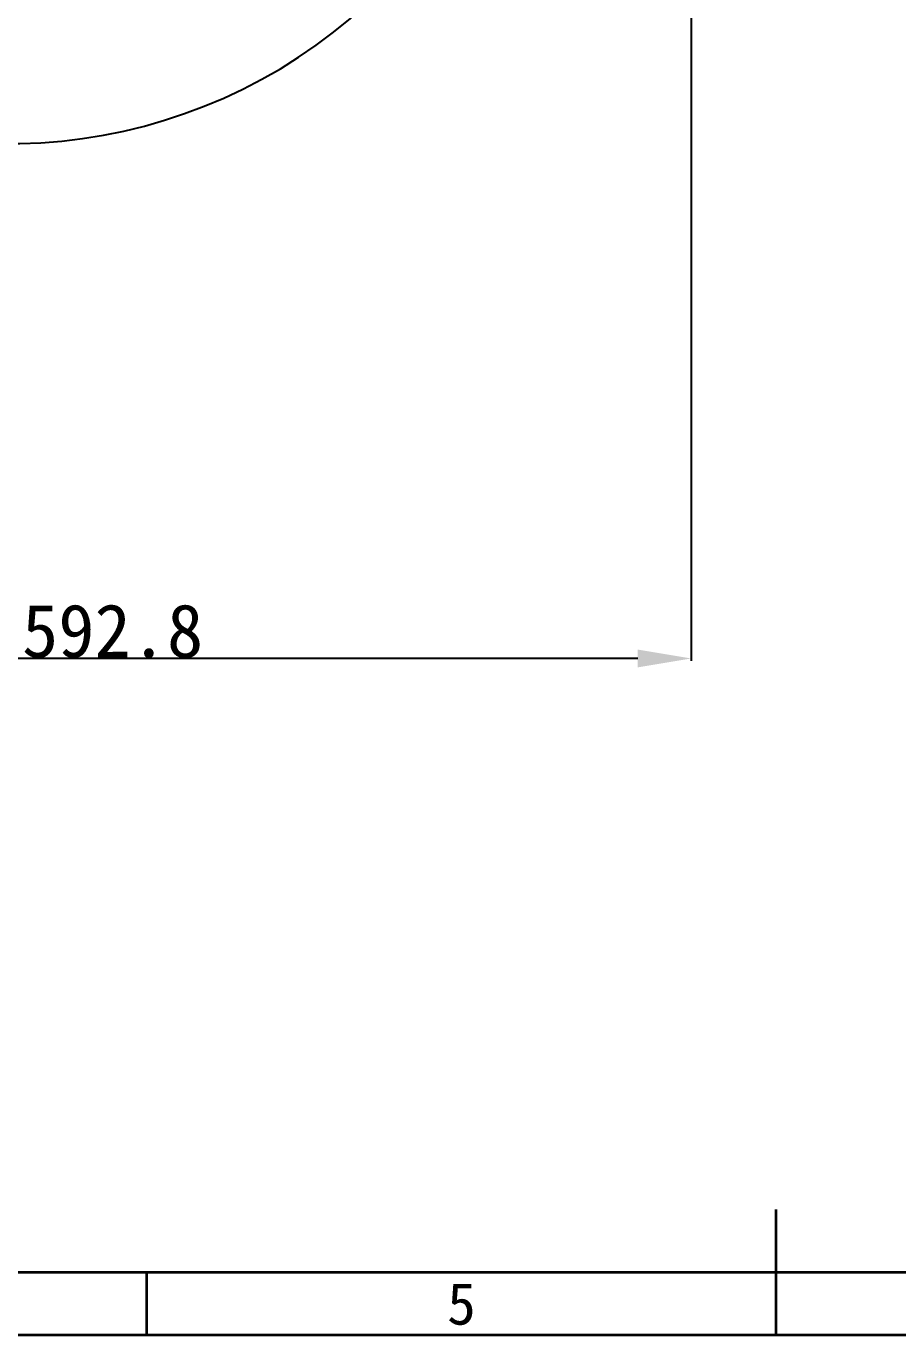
# Model space of a CAD drawing. Header units: inches. Extents: x 205 to 4949, y 179 to 2281.
# Drawn here: x 1341 to 1832, y 179 to 916 of the extents above; entities that cross this region are included whole.
import ezdxf

# ---------------------------------------------------------------- set-up
doc = ezdxf.new("R2010")
doc.units = ezdxf.units.IN
doc.header["$MEASUREMENT"] = 0
for name, color, linetype in [('C3弧长', 7, 'Continuous'), ('C7线性', 7, 'Continuous'), ('PDF_Geomertry', 7, 'Continuous'), ('PDF_Text', 7, 'Continuous')]:
    doc.layers.add(name, color=color, linetype=linetype)
doc.styles.get("Standard").update_dxf_attribs({"font": ''})
doc.styles.add('宋体', font='')
doc.styles.get('Standard').set_extended_font_data('SimSun')
doc.styles.get('宋体').set_extended_font_data('SimSun')
doc.dimstyles.new('ISO-25', dxfattribs={"dimtxt": 2.5, "dimasz": 2.5, "dimexe": 1.25, "dimexo": 0.625, "dimtad": 1, "dimtxsty": 'Standard', "dimcen": 2.5, "dimadec": 0, "dimazin": 0, "dimtfac": 1, "dimtmove": 0, "dimatfit": 3, "dimfxl": 1, "dimarcsym": 0})

# ---------------------------------------------------------------- blocks, each defined once
blk = doc.blocks.new('*D21')
at = {"layer": 'C7线性', "color": 0, "lineweight": -2}
for p, q in [((1715.33, 1355.37), (1715.33, 558.38)), ((1122.5, 814.51), (1122.5, 558.38)), ((1685.33, 559.63), (1152.5, 559.63))]:
    blk.add_line(p, q, dxfattribs=at)
at = {"layer": 'C7线性', "color": 0}
for points in [[(1152.5, 564.63), (1152.5, 554.63), (1122.5, 559.63)], [(1685.33, 554.63), (1685.33, 564.63), (1715.33, 559.63)]]:
    blk.add_solid(points, dxfattribs=at)
at = {"layer": 'Defpoints', "color": 0}
for p in [(1715.33, 1355.99), (1122.5, 815.13), (1122.5, 559.63)]:
    blk.add_point(p, dxfattribs=at)
at = {"layer": 'C7线性', "color": 0, "insert": (1389.61, 590.25), "char_height": 2.5, "attachment_point": 2}
blk.add_mtext('\\fSimSun|b1|i0|c134|p2;\\H12x;592.8', dxfattribs=at)

msp = doc.modelspace()

# ---------------------------------------------------------------- linework, layer by layer
at = {"layer": 'C3弧长', "color": 1}
msp.add_arc((1331.1029, 1147.387), 297.8187, 167.136948, 315, dxfattribs=at)
at = {"layer": 'PDF_Geomertry', "lineweight": 35}
msp.add_lwpolyline([(204.9815, 178.6648), (3179.8564, 178.6648), (3179.8564, 1229.8023), (3179.8564, 2280.94), (204.9815, 2280.94)], close=True, dxfattribs=at)
for points in [[(245.2197, 213.8775), (3144.373, 213.8775), (3144.373, 2245.7271), (245.2197, 2245.7271), (245.2197, 213.8775)], [(1763.2612, 178.6648), (1763.2612, 249.34)], [(1408.925, 178.6648), (1408.925, 213.8775)]]:
    msp.add_lwpolyline(points, dxfattribs=at)

# ---------------------------------------------------------------- texts
at = {"layer": 'PDF_Text', "insert": (1578.0029, 184.0147), "char_height": 23.6619, "attachment_point": 7, "style": '宋体'}
msp.add_mtext('5', dxfattribs=at)

# ---------------------------------------------------------------- dimensions: what is measured, and where the dimension line sits
at = {"layer": 'C7线性'}
dim = msp.add_linear_dim(base=(1122.4984, 559.628), p1=(1715.3284, 1355.9914), p2=(1122.4984, 815.1323), text='\\fSimSun|b1|i0|c134|p2;\\H12x;592.8', dimstyle='ISO-25', override={"dimasz": 30, "dimtxsty": 'Standard'}, dxfattribs=at)
dim.commit()
dim.dimension.update_dxf_attribs({"geometry": '*D21', "text_midpoint": (1389.6144, 559.628), "dimtype": 160})

doc.saveas('drawing.dxf')
